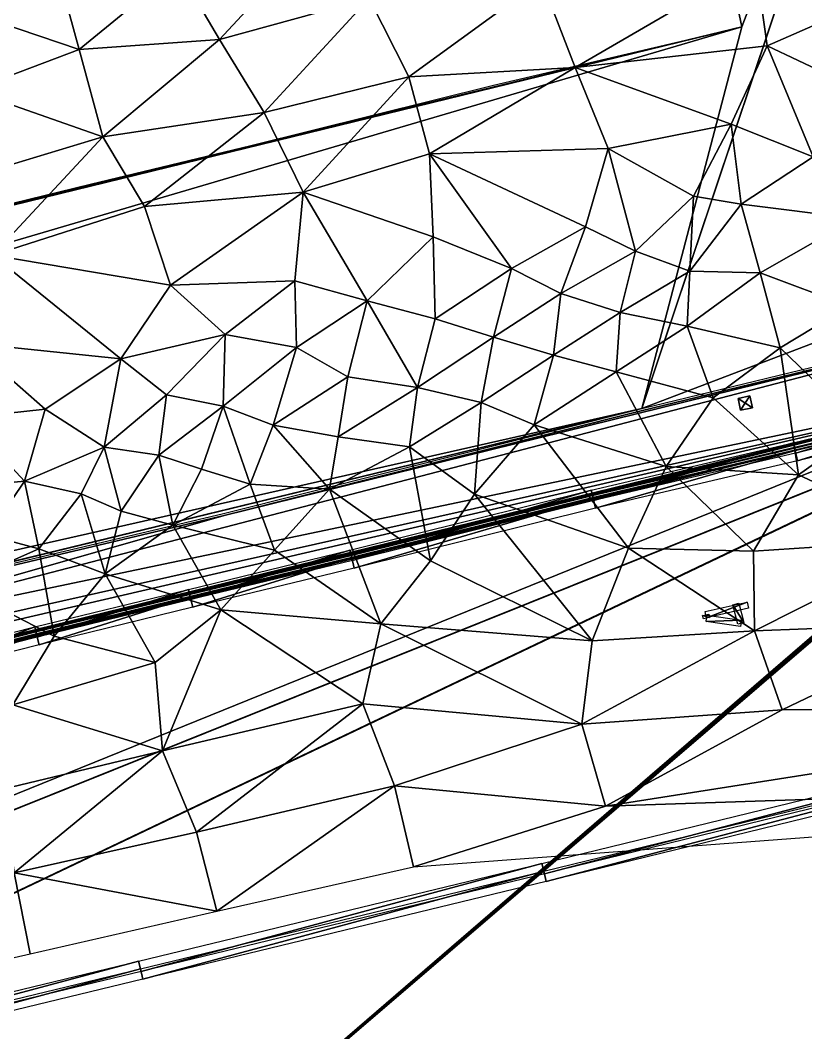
# Model space of a CAD drawing. Header units: metres. Extents: x -113 to 180, y -133 to 86.
# Drawn here: x 34.14 to 49.05, y -16.85 to 2.35 of the extents above; entities that cross this region are included whole.
import ezdxf

# ---------------------------------------------------------------- set-up
doc = ezdxf.new("R2010")
doc.units = ezdxf.units.M
for name, color, linetype, true_color in [('ACERA', 7, 'Continuous', 0xb9b3a6), ('ARQUETA', 7, 'Continuous', 0x6f7175), ('ASFALTO', 7, 'Continuous', 0x4a4b4e), ('BORDILLO', 7, 'Continuous', 0xcfcac0), ('MARCA_VIAL', 7, 'Continuous', 0xe8e6e0), ('TERRENO', 7, 'Continuous', 0x9a9179)]:
    doc.layers.add(name, color=color, linetype=linetype, true_color=true_color)

msp = doc.modelspace()

# ---------------------------------------------------------------- linework, layer by layer
at = {"layer": 'ACERA'}
for points in [[(54.149, -3.065, 74.436), (38.008, -7.044, 75.286), (29.065, -9.597, 75.716)], [(55, -4.166, 74.312), (54.149, -3.065, 74.436), (29.065, -9.597, 75.716)], [(54.149, -3.065, 74.436), (45.948, -5.052, 74.838), (38.008, -7.044, 75.286)], [(54.149, -3.065, 74.306), (45.948, -5.052, 74.708), (45.948, -5.052, 74.838)], [(54.149, -3.065, 74.306), (45.948, -5.052, 74.838), (54.149, -3.065, 74.436)], [(-52.515, -29.114, 80.252), (-28.277, -24.578, 78.819), (55, -4.166, 74.312)], [(-52.515, -29.114, 80.252), (55, -4.166, 74.312), (8.797, -14.524, 76.835)], [(-28.277, -24.578, 78.819), (3.724, -16.747, 77.03), (55, -4.166, 74.312)], [(3.724, -16.747, 77.03), (21.969, -12.291, 76.045), (55, -4.166, 74.312)], [(55, -4.166, 74.312), (29.065, -9.597, 75.716), (8.797, -14.524, 76.835)], [(21.969, -12.291, 76.045), (34.439, -9.251, 75.362), (55, -4.166, 74.312)], [(34.439, -9.251, 75.362), (45.002, -6.662, 74.81), (55, -4.166, 74.312)], [(45.002, -6.662, 74.81), (52.129, -4.966, 74.41), (55, -4.166, 74.312)], [(48.035, -4.997, 74.674), (47.985, -4.773, 74.694), (47.764, -4.823, 74.703)], [(47.764, -4.823, 74.573), (47.985, -4.773, 74.564), (47.985, -4.773, 74.694)], [(47.764, -4.823, 74.573), (47.985, -4.773, 74.694), (47.764, -4.823, 74.703)], [(47.985, -4.773, 74.564), (48.035, -4.997, 74.544), (48.035, -4.997, 74.674)], [(47.985, -4.773, 74.564), (48.035, -4.997, 74.674), (47.985, -4.773, 74.694)], [(45.002, -6.662, 74.81), (48.834, -5.763, 74.572), (52.129, -4.966, 74.41)], [(47.764, -4.823, 74.703), (47.813, -5.046, 74.683), (48.035, -4.997, 74.674)], [(47.813, -5.046, 74.553), (47.764, -4.823, 74.573), (47.764, -4.823, 74.703)], [(47.813, -5.046, 74.553), (47.764, -4.823, 74.703), (47.813, -5.046, 74.683)], [(48.834, -5.763, 74.442), (52.129, -4.966, 74.28), (52.129, -4.966, 74.41)], [(48.834, -5.763, 74.442), (52.129, -4.966, 74.41), (48.834, -5.763, 74.572)], [(45.948, -5.052, 74.708), (38.008, -7.044, 75.156), (38.008, -7.044, 75.286)], [(45.948, -5.052, 74.708), (38.008, -7.044, 75.286), (45.948, -5.052, 74.838)], [(48.035, -4.997, 74.544), (47.813, -5.046, 74.553), (47.813, -5.046, 74.683)], [(48.035, -4.997, 74.544), (47.813, -5.046, 74.683), (48.035, -4.997, 74.674)], [(45.002, -6.662, 74.68), (48.834, -5.763, 74.442), (48.834, -5.763, 74.572)], [(45.002, -6.662, 74.68), (48.834, -5.763, 74.572), (45.002, -6.662, 74.81)], [(34.439, -9.251, 75.362), (37.356, -8.54, 75.193), (45.002, -6.662, 74.81)], [(37.356, -8.54, 75.193), (40.421, -7.799, 75.036), (45.002, -6.662, 74.81)], [(40.421, -7.799, 74.906), (45.002, -6.662, 74.68), (45.002, -6.662, 74.81)], [(40.421, -7.799, 74.906), (45.002, -6.662, 74.81), (40.421, -7.799, 75.036)], [(38.008, -7.044, 75.286), (28.972, -9.18, 75.783), (29.065, -9.597, 75.716)], [(38.008, -7.044, 75.156), (28.972, -9.18, 75.653), (28.972, -9.18, 75.783)], [(38.008, -7.044, 75.156), (28.972, -9.18, 75.783), (38.008, -7.044, 75.286)], [(37.356, -8.54, 75.063), (40.421, -7.799, 74.906), (40.421, -7.799, 75.036)], [(37.356, -8.54, 75.063), (40.421, -7.799, 75.036), (37.356, -8.54, 75.193)], [(34.439, -9.251, 75.232), (37.356, -8.54, 75.063), (37.356, -8.54, 75.193)], [(34.439, -9.251, 75.232), (37.356, -8.54, 75.193), (34.439, -9.251, 75.362)], [(21.969, -12.291, 76.045), (28.901, -10.607, 75.652), (34.439, -9.251, 75.362)], [(28.901, -10.607, 75.652), (32.764, -9.675, 75.452), (34.439, -9.251, 75.362)], [(32.764, -9.675, 75.322), (34.439, -9.251, 75.232), (34.439, -9.251, 75.362)], [(32.764, -9.675, 75.322), (34.439, -9.251, 75.362), (32.764, -9.675, 75.452)]]:
    msp.add_3dface(points, dxfattribs=at)
at = {"layer": 'ARQUETA'}
for points in [[(47.985, -4.773, 74.584), (47.764, -4.823, 74.593), (47.813, -5.046, 74.573)], [(47.813, -5.046, 74.573), (48.035, -4.997, 74.564), (47.985, -4.773, 74.584)]]:
    msp.add_3dface(points, dxfattribs=at)
at = {"layer": 'ASFALTO'}
for points in [[(45.938, -5.013, 74.723), (52.184, 13.598, 74.805), (52.184, 13.602, 74.805)], [(47.835, 2.226, 75.235), (45.938, -5.013, 74.723), (52.184, 13.602, 74.805)], [(45.938, -5.013, 74.723), (52.183, 13.594, 74.805), (52.184, 13.598, 74.805)], [(45.938, -5.013, 74.723), (52.183, 13.59, 74.805), (52.183, 13.594, 74.805)], [(45.938, -5.013, 74.723), (52.183, 13.586, 74.805), (52.183, 13.59, 74.805)], [(45.938, -5.013, 74.723), (52.184, 13.583, 74.805), (52.183, 13.586, 74.805)], [(45.938, -5.013, 74.723), (55.378, -1.413, 74.344), (52.184, 13.583, 74.805)], [(46.009, 10.913, 75.293), (47.835, 2.226, 75.235), (52.184, 13.602, 74.805)], [(46.009, 10.913, 75.293), (47.181, 5.313, 75.233), (47.835, 2.226, 75.235)], [(47.835, 2.226, 75.235), (-44.857, -20.434, 79.963), (-51.994, -27.141, 80.212)], [(47.835, 2.226, 75.235), (-51.994, -27.141, 80.212), (45.938, -5.013, 74.723)], [(47.835, 2.226, 75.235), (-10.13, -11.936, 78.544), (-44.857, -20.434, 79.963)], [(47.835, 2.226, 75.235), (28.771, -2.421, 76.446), (-10.13, -11.936, 78.544)], [(47.835, 2.226, 75.235), (30.823, -1.914, 76.346), (28.771, -2.421, 76.446)], [(47.835, 2.226, 75.235), (38.517, -0.029, 75.848), (30.823, -1.914, 76.346)], [(47.835, 2.226, 75.235), (46.98, 2.019, 75.283), (38.517, -0.029, 75.848)], [(46.98, 2.019, 75.283), (43.124, 1.115, 75.514), (38.517, -0.029, 75.848)], [(38.517, -0.029, 75.848), (32.512, -1.486, 76.261), (30.823, -1.914, 76.346)], [(38.517, -0.029, 75.848), (35.469, -0.766, 76.057), (32.512, -1.486, 76.261)], [(45.938, -5.013, 74.723), (54.126, -3.03, 74.322), (55.378, -1.413, 74.344)], [(55.986, -3.573, 74.192), (55.983, -3.575, 74.192), (30.523, -25.399, 75.513)], [(55.986, -3.573, 74.192), (30.523, -25.399, 75.513), (52.005, -20.193, 74.681)], [(55.983, -3.575, 74.192), (55.754, -3.747, 74.192), (30.523, -25.399, 75.513)], [(55.754, -3.747, 74.192), (55.464, -3.963, 74.191), (30.523, -25.399, 75.513)], [(55.754, -3.747, 74.192), (55.754, -3.747, 74.192), (30.523, -25.399, 75.513)], [(55.464, -3.963, 74.191), (55.462, -3.965, 74.191), (30.523, -25.399, 75.513)], [(55.462, -3.965, 74.191), (55.224, -4.118, 74.191), (30.523, -25.399, 75.513)], [(55.015, -4.203, 74.193), (54.574, -4.376, 74.198), (-42.28, -43.243, 79.49)], [(55.015, -4.203, 74.193), (55.015, -4.203, 74.193), (-42.28, -43.243, 79.49)], [(55.015, -4.203, 74.193), (-42.28, -43.243, 79.49), (-10.735, -35.509, 77.672)], [(55.221, -4.12, 74.191), (55.217, -4.121, 74.191), (-10.735, -35.509, 77.672)], [(55.221, -4.12, 74.191), (-10.735, -35.509, 77.672), (30.523, -25.399, 75.513)], [(55.217, -4.121, 74.191), (55.015, -4.203, 74.193), (-10.735, -35.509, 77.672)], [(55.224, -4.118, 74.191), (55.221, -4.12, 74.191), (30.523, -25.399, 75.513)], [(54.574, -4.376, 74.198), (54.57, -4.378, 74.198), (-42.28, -43.243, 79.49)], [(54.57, -4.378, 74.198), (52.139, -5.005, 74.29), (-42.28, -43.243, 79.49)], [(-51.994, -27.141, 80.212), (28.447, -9.263, 75.731), (45.938, -5.013, 74.723)], [(52.138, -5.005, 74.29), (-8.228, -19.748, 77.521), (-46.862, -29.208, 79.76)], [(52.138, -5.005, 74.29), (-46.862, -29.208, 79.76), (-42.28, -43.243, 79.49)], [(52.139, -5.005, 74.29), (52.138, -5.005, 74.29), (-42.28, -43.243, 79.49)], [(52.138, -5.005, 74.29), (30.652, -10.238, 75.439), (-8.228, -19.748, 77.521)], [(28.447, -9.263, 75.731), (28.594, -9.229, 75.715), (45.938, -5.013, 74.723)], [(28.594, -9.229, 75.715), (28.963, -9.141, 75.674), (45.938, -5.013, 74.723)], [(28.963, -9.141, 75.674), (37.999, -7.005, 75.173), (45.938, -5.013, 74.723)], [(28.963, -9.141, 75.674), (45.938, -5.013, 74.723), (45.938, -5.013, 74.723)], [(52.138, -5.005, 74.29), (40.43, -7.838, 74.915), (30.652, -10.238, 75.439)], [(52.138, -5.005, 74.29), (48.844, -5.802, 74.451), (40.43, -7.838, 74.915)], [(52.138, -5.005, 74.29), (40.43, -7.838, 74.915), (40.43, -7.838, 74.915)], [(48.844, -5.802, 74.451), (45.011, -6.701, 74.69), (40.43, -7.838, 74.915)], [(48.844, -5.802, 74.451), (48.844, -5.802, 74.451), (40.43, -7.838, 74.915)], [(40.43, -7.838, 74.915), (32.773, -9.713, 75.331), (30.652, -10.238, 75.439)], [(40.43, -7.838, 74.915), (32.774, -9.713, 75.331), (32.773, -9.713, 75.331)], [(40.43, -7.838, 74.915), (34.449, -9.29, 75.241), (32.774, -9.713, 75.331)], [(40.43, -7.838, 74.915), (37.366, -8.579, 75.071), (34.449, -9.29, 75.241)]]:
    msp.add_3dface(points, dxfattribs=at)
at = {"layer": 'BORDILLO'}
for points in [[(52.105, -4.869, 74.427), (48.858, -5.86, 74.574), (48.811, -5.666, 74.591)], [(52.105, -4.869, 74.427), (52.152, -5.063, 74.414), (48.858, -5.86, 74.574)], [(52.142, -5.014, 74.417), (48.893, -6.006, 74.561), (48.846, -5.812, 74.578)], [(52.142, -5.014, 74.417), (52.189, -5.209, 74.404), (48.893, -6.006, 74.561)], [(48.812, -5.665, 74.591), (45.025, -6.759, 74.815), (44.979, -6.565, 74.824)], [(48.812, -5.665, 74.591), (48.857, -5.86, 74.574), (45.025, -6.759, 74.815)], [(48.846, -5.811, 74.578), (45.06, -6.905, 74.807), (45.014, -6.711, 74.817)], [(48.846, -5.811, 74.578), (48.892, -6.006, 74.561), (45.06, -6.905, 74.807)], [(44.978, -6.565, 74.824), (40.445, -7.896, 75.039), (40.396, -7.702, 75.053)], [(45.013, -6.711, 74.817), (40.48, -8.042, 75.029), (40.432, -7.848, 75.042)], [(44.978, -6.565, 74.824), (45.026, -6.759, 74.815), (40.445, -7.896, 75.039)], [(45.013, -6.711, 74.817), (45.061, -6.905, 74.807), (40.48, -8.042, 75.029)], [(40.397, -7.702, 75.053), (37.38, -8.637, 75.193), (37.333, -8.443, 75.213)], [(40.433, -7.848, 75.042), (37.415, -8.783, 75.179), (37.368, -8.589, 75.198)], [(40.397, -7.702, 75.053), (40.444, -7.897, 75.039), (37.38, -8.637, 75.193)], [(40.433, -7.848, 75.042), (40.48, -8.042, 75.029), (37.415, -8.783, 75.179)], [(37.333, -8.443, 75.213), (34.463, -9.348, 75.365), (34.416, -9.154, 75.379)], [(37.333, -8.443, 75.213), (37.38, -8.637, 75.193), (34.463, -9.348, 75.365)], [(37.368, -8.589, 75.198), (34.499, -9.494, 75.355), (34.452, -9.299, 75.369)], [(37.368, -8.589, 75.198), (37.415, -8.783, 75.179), (34.499, -9.494, 75.355)], [(34.415, -9.154, 75.379), (32.788, -9.771, 75.455), (32.739, -9.578, 75.47)], [(34.415, -9.154, 75.379), (34.464, -9.348, 75.365), (32.788, -9.771, 75.455)], [(34.451, -9.299, 75.369), (32.825, -9.917, 75.443), (32.776, -9.723, 75.458)], [(34.451, -9.299, 75.369), (34.5, -9.493, 75.355), (32.825, -9.917, 75.443)], [(55.577, -10.828, 74.216), (44.089, -13.84, 74.904), (44.042, -13.646, 74.878)], [(55.577, -10.828, 74.216), (55.624, -11.022, 74.233), (44.089, -13.84, 74.904)], [(55.552, -10.989, 74.229), (44.125, -13.986, 74.921), (44.077, -13.792, 74.898)], [(55.552, -10.989, 74.229), (55.6, -11.183, 74.262), (44.125, -13.986, 74.921)], [(44.042, -13.646, 74.878), (36.435, -15.69, 75.225), (36.388, -15.495, 75.227)], [(44.077, -13.792, 74.898), (36.47, -15.836, 75.224), (36.423, -15.641, 75.226)], [(44.042, -13.646, 74.878), (44.089, -13.84, 74.904), (36.435, -15.69, 75.225)], [(44.077, -13.792, 74.898), (44.124, -13.986, 74.921), (36.47, -15.836, 75.224)], [(36.388, -15.495, 75.227), (28.613, -17.579, 75.663), (28.566, -17.385, 75.664)], [(36.388, -15.495, 75.227), (36.435, -15.69, 75.225), (28.613, -17.579, 75.663)], [(36.423, -15.641, 75.226), (28.649, -17.725, 75.663), (28.602, -17.53, 75.663)], [(36.423, -15.641, 75.226), (36.47, -15.836, 75.224), (28.649, -17.725, 75.663)]]:
    msp.add_3dface(points, dxfattribs=at)
at = {"layer": 'MARCA_VIAL'}
for points in [[(47.937, -8.685, 74.431), (47.164, -8.983, 74.487), (47.137, -8.866, 74.492)], [(47.937, -8.685, 74.431), (47.963, -8.802, 74.429), (47.164, -8.983, 74.487)], [(47.875, -9.071, 74.437), (47.662, -8.737, 74.454), (47.778, -8.706, 74.445)], [(47.875, -9.071, 74.437), (47.759, -9.102, 74.445), (47.662, -8.737, 74.454)], [(47.092, -8.938, 74.493), (47.209, -8.911, 74.486), (47.224, -8.977, 74.483)], [(47.092, -8.938, 74.493), (47.224, -8.977, 74.483), (47.107, -9.004, 74.49)], [(47.157, -9.05, 74.486), (47.174, -8.931, 74.488), (47.826, -9.027, 74.441)], [(47.157, -9.05, 74.486), (47.826, -9.027, 74.441), (47.808, -9.146, 74.44)]]:
    msp.add_3dface(points, dxfattribs=at)
at = {"layer": 'TERRENO'}
for points in [[(37.129, 3.334, 75.8), (37.922, 1.986, 75.8), (39.871, 4.088, 75.6)], [(37.922, 1.986, 75.8), (40.76, 2.771, 75.6), (39.871, 4.088, 75.6)], [(35.261, 1.797, 76), (34.845, 3.304, 76), (32.959, 2.573, 76.2)], [(37.129, 3.334, 75.8), (34.845, 3.304, 76), (35.261, 1.797, 76)], [(37.129, 3.334, 75.8), (35.261, 1.797, 76), (37.922, 1.986, 75.8)], [(44.033, 3.113, 75.4), (44.671, 1.455, 75.4), (48.093, 3.447, 75.2)], [(44.671, 1.455, 75.4), (48.314, 1.864, 75.2), (48.093, 3.447, 75.2)], [(48.314, 1.864, 75.2), (50.557, 2.851, 75), (48.093, 3.447, 75.2)], [(44.033, 3.113, 75.4), (40.76, 2.771, 75.6), (41.516, 1.276, 75.6)], [(44.671, 1.455, 75.4), (44.033, 3.113, 75.4), (41.516, 1.276, 75.6)], [(37.922, 1.986, 75.8), (38.772, 0.599, 75.8), (40.76, 2.771, 75.6)], [(40.76, 2.771, 75.6), (38.772, 0.599, 75.8), (41.516, 1.276, 75.6)], [(50.083, 1.032, 75), (50.557, 2.851, 75), (48.314, 1.864, 75.2)], [(35.261, 1.797, 76), (32.959, 2.573, 76.2), (33.194, 1.019, 76.2)], [(37.922, 1.986, 75.8), (35.261, 1.797, 76), (35.706, 0.142, 76)], [(38.772, 0.599, 75.8), (37.922, 1.986, 75.8), (35.706, 0.142, 76)], [(35.261, 1.797, 76), (33.194, 1.019, 76.2), (35.706, 0.142, 76)], [(48.314, 1.864, 75.2), (44.671, 1.455, 75.4), (47.633, 0.382, 75.2)], [(49.188, -0.236, 75), (48.314, 1.864, 75.2), (47.633, 0.382, 75.2)], [(50.083, 1.032, 75), (48.314, 1.864, 75.2), (49.188, -0.236, 75)], [(41.908, -0.183, 75.6), (44.671, 1.455, 75.4), (41.516, 1.276, 75.6)], [(44.671, 1.455, 75.4), (41.908, -0.183, 75.6), (45.299, -0.078, 75.4)], [(44.671, 1.455, 75.4), (45.299, -0.078, 75.4), (47.633, 0.382, 75.2)], [(38.772, 0.599, 75.8), (39.511, -0.91, 75.8), (41.516, 1.276, 75.6)], [(39.511, -0.91, 75.8), (41.908, -0.183, 75.6), (41.516, 1.276, 75.6)], [(33.194, 1.019, 76.2), (33.403, -0.555, 76.2), (35.706, 0.142, 76)], [(36.499, -1.182, 76), (38.772, 0.599, 75.8), (35.706, 0.142, 76)], [(38.772, 0.599, 75.8), (36.499, -1.182, 76), (39.511, -0.91, 75.8)], [(45.299, -0.078, 75.4), (46.92, -0.988, 75.2), (47.633, 0.382, 75.2)], [(46.92, -0.988, 75.2), (47.823, -1.135, 75), (47.633, 0.382, 75.2)], [(47.823, -1.135, 75), (49.188, -0.236, 75), (47.633, 0.382, 75.2)], [(33.403, -0.555, 76.2), (33.616, -2.107, 76.2), (35.706, 0.142, 76)], [(33.616, -2.107, 76.2), (36.499, -1.182, 76), (35.706, 0.142, 76)], [(41.908, -0.183, 75.6), (39.511, -0.91, 75.8), (41.977, -1.759, 75.6)], [(41.908, -0.183, 75.6), (44.869, -1.564, 75.4), (45.299, -0.078, 75.4)], [(43.461, -2.357, 75.4), (41.908, -0.183, 75.6), (41.977, -1.759, 75.6)], [(43.461, -2.357, 75.4), (44.869, -1.564, 75.4), (41.908, -0.183, 75.6)], [(44.869, -1.564, 75.4), (45.819, -2.026, 75.2), (45.299, -0.078, 75.4)], [(45.819, -2.026, 75.2), (46.92, -0.988, 75.2), (45.299, -0.078, 75.4)], [(47.823, -1.135, 75), (49.995, -1.406, 74.8), (49.188, -0.236, 75)], [(36.499, -1.182, 76), (36.994, -2.676, 76), (39.511, -0.91, 75.8)], [(36.994, -2.676, 76), (39.352, -2.588, 75.8), (39.511, -0.91, 75.8)], [(39.511, -0.91, 75.8), (39.352, -2.588, 75.8), (40.726, -2.969, 75.6)], [(41.977, -1.759, 75.6), (39.511, -0.91, 75.8), (40.726, -2.969, 75.6)], [(45.819, -2.026, 75.2), (46.848, -2.408, 75), (46.92, -0.988, 75.2)], [(46.92, -0.988, 75.2), (46.848, -2.408, 75), (47.823, -1.135, 75)], [(46.848, -2.408, 75), (48.182, -2.442, 74.8), (47.823, -1.135, 75)], [(47.823, -1.135, 75), (48.182, -2.442, 74.8), (49.995, -1.406, 74.8)], [(36.994, -2.676, 76), (36.499, -1.182, 76), (33.616, -2.107, 76.2)], [(49.995, -1.406, 74.8), (48.182, -2.442, 74.8), (49.871, -3.07, 74.6)], [(44.869, -1.564, 75.4), (43.461, -2.357, 75.4), (44.4, -2.83, 75.2)], [(45.819, -2.026, 75.2), (44.869, -1.564, 75.4), (44.4, -2.83, 75.2)], [(42.013, -3.314, 75.4), (41.977, -1.759, 75.6), (40.726, -2.969, 75.6)], [(42.013, -3.314, 75.4), (43.461, -2.357, 75.4), (41.977, -1.759, 75.6)], [(33.616, -2.107, 76.2), (33.185, -3.771, 76.2), (36.048, -4.07, 76)], [(36.994, -2.676, 76), (33.616, -2.107, 76.2), (36.048, -4.07, 76)], [(45.524, -3.194, 75), (45.819, -2.026, 75.2), (44.4, -2.83, 75.2)], [(46.848, -2.408, 75), (45.819, -2.026, 75.2), (45.524, -3.194, 75)], [(43.125, -3.661, 75.2), (43.461, -2.357, 75.4), (42.013, -3.314, 75.4)], [(43.461, -2.357, 75.4), (43.125, -3.661, 75.2), (44.4, -2.83, 75.2)], [(46.801, -3.452, 74.8), (46.848, -2.408, 75), (45.524, -3.194, 75)], [(48.182, -2.442, 74.8), (46.848, -2.408, 75), (46.801, -3.452, 74.8)], [(48.182, -2.442, 74.8), (46.801, -3.452, 74.8), (48.565, -3.862, 74.6)], [(48.182, -2.442, 74.8), (48.565, -3.862, 74.6), (49.871, -3.07, 74.6)], [(38.027, -3.609, 75.8), (36.994, -2.676, 76), (36.048, -4.07, 76)], [(38.027, -3.609, 75.8), (39.352, -2.588, 75.8), (36.994, -2.676, 76)], [(38.027, -3.609, 75.8), (39.383, -3.855, 75.6), (39.352, -2.588, 75.8)], [(39.352, -2.588, 75.8), (39.383, -3.855, 75.6), (40.726, -2.969, 75.6)], [(43.125, -3.661, 75.2), (44.26, -4.003, 75), (44.4, -2.83, 75.2)], [(44.26, -4.003, 75), (45.524, -3.194, 75), (44.4, -2.83, 75.2)], [(39.383, -3.855, 75.6), (40.357, -4.409, 75.4), (40.726, -2.969, 75.6)], [(40.357, -4.409, 75.4), (41.679, -4.616, 75.2), (40.726, -2.969, 75.6)], [(41.679, -4.616, 75.2), (42.013, -3.314, 75.4), (40.726, -2.969, 75.6)], [(48.565, -3.862, 74.6), (50.149, -5.392, 74.4), (49.871, -3.07, 74.6)], [(45.452, -4.315, 74.8), (45.524, -3.194, 75), (44.26, -4.003, 75)], [(45.452, -4.315, 74.8), (46.801, -3.452, 74.8), (45.524, -3.194, 75)], [(41.679, -4.616, 75.2), (43.125, -3.661, 75.2), (42.013, -3.314, 75.4)], [(46.801, -3.452, 74.8), (45.452, -4.315, 74.8), (47.292, -4.81, 74.6)], [(48.565, -3.862, 74.6), (46.801, -3.452, 74.8), (47.292, -4.81, 74.6)], [(36.916, -4.753, 75.8), (38.027, -3.609, 75.8), (36.048, -4.07, 76)], [(37.989, -4.968, 75.6), (38.027, -3.609, 75.8), (36.916, -4.753, 75.8)], [(38.027, -3.609, 75.8), (37.989, -4.968, 75.6), (39.383, -3.855, 75.6)], [(33.185, -3.771, 76.2), (33.1, -5.191, 76), (34.613, -5.025, 76)], [(33.185, -3.771, 76.2), (34.613, -5.025, 76), (36.048, -4.07, 76)], [(43.125, -3.661, 75.2), (41.679, -4.616, 75.2), (42.886, -4.898, 75)], [(43.125, -3.661, 75.2), (42.886, -4.898, 75), (44.26, -4.003, 75)], [(39.383, -3.855, 75.6), (37.989, -4.968, 75.6), (38.94, -5.327, 75.4)], [(40.357, -4.409, 75.4), (39.383, -3.855, 75.6), (38.94, -5.327, 75.4)], [(42.886, -4.898, 75), (43.893, -5.321, 74.8), (44.26, -4.003, 75)], [(43.893, -5.321, 74.8), (45.452, -4.315, 74.8), (44.26, -4.003, 75)], [(48.909, -6.271, 74.4), (48.565, -3.862, 74.6), (47.292, -4.81, 74.6)], [(48.565, -3.862, 74.6), (48.909, -6.271, 74.4), (50.149, -5.392, 74.4)], [(34.613, -5.025, 76), (35.736, -5.745, 75.8), (36.048, -4.07, 76)], [(35.736, -5.745, 75.8), (36.916, -4.753, 75.8), (36.048, -4.07, 76)], [(40.174, -5.55, 75.2), (40.357, -4.409, 75.4), (38.94, -5.327, 75.4)], [(40.357, -4.409, 75.4), (40.174, -5.55, 75.2), (41.679, -4.616, 75.2)], [(46.397, -6.111, 74.6), (45.452, -4.315, 74.8), (43.893, -5.321, 74.8)], [(45.452, -4.315, 74.8), (46.397, -6.111, 74.6), (47.292, -4.81, 74.6)], [(36.769, -5.896, 75.6), (36.916, -4.753, 75.8), (35.736, -5.745, 75.8)], [(37.989, -4.968, 75.6), (36.916, -4.753, 75.8), (36.769, -5.896, 75.6)], [(41.679, -4.616, 75.2), (40.174, -5.55, 75.2), (41.531, -5.741, 75)], [(41.679, -4.616, 75.2), (41.531, -5.741, 75), (42.886, -4.898, 75)], [(37.583, -6.166, 75.4), (37.989, -4.968, 75.6), (36.769, -5.896, 75.6)], [(37.989, -4.968, 75.6), (37.583, -6.166, 75.4), (38.505, -6.446, 75.2)], [(37.989, -4.968, 75.6), (38.505, -6.446, 75.2), (38.94, -5.327, 75.4)], [(42.886, -4.898, 75), (41.531, -5.741, 75), (42.759, -6.636, 74.8)], [(43.893, -5.321, 74.8), (42.886, -4.898, 75), (42.759, -6.636, 74.8)], [(46.397, -6.111, 74.6), (48.909, -6.271, 74.4), (47.292, -4.81, 74.6)], [(34.613, -5.025, 76), (33.1, -5.191, 76), (34.223, -6.393, 75.8)], [(35.736, -5.745, 75.8), (34.613, -5.025, 76), (34.223, -6.393, 75.8)], [(33.1, -5.191, 76), (32.653, -6.545, 75.8), (34.223, -6.393, 75.8)], [(38.505, -6.446, 75.2), (40.008, -6.54, 75), (38.94, -5.327, 75.4)], [(40.008, -6.54, 75), (40.174, -5.55, 75.2), (38.94, -5.327, 75.4)], [(43.893, -5.321, 74.8), (42.759, -6.636, 74.8), (45.684, -7.662, 74.6)], [(46.397, -6.111, 74.6), (43.893, -5.321, 74.8), (45.684, -7.662, 74.6)], [(40.174, -5.55, 75.2), (40.008, -6.54, 75), (41.531, -5.741, 75)], [(48.909, -6.271, 74.4), (51.531, -7.49, 74.2), (50.149, -5.392, 74.4)], [(35.294, -6.634, 75.6), (35.736, -5.745, 75.8), (34.223, -6.393, 75.8)], [(35.294, -6.634, 75.6), (36.056, -6.958, 75.4), (35.736, -5.745, 75.8)], [(36.056, -6.958, 75.4), (36.769, -5.896, 75.6), (35.736, -5.745, 75.8)], [(41.531, -5.741, 75), (40.008, -6.54, 75), (41.927, -7.902, 74.8)], [(42.759, -6.636, 74.8), (41.531, -5.741, 75), (41.927, -7.902, 74.8)], [(36.769, -5.896, 75.6), (36.056, -6.958, 75.4), (37.036, -7.228, 75.2)], [(37.583, -6.166, 75.4), (36.769, -5.896, 75.6), (37.036, -7.228, 75.2)], [(46.397, -6.111, 74.6), (45.684, -7.662, 74.6), (48.054, -7.716, 74.4)], [(48.909, -6.271, 74.4), (46.397, -6.111, 74.6), (48.054, -7.716, 74.4)], [(38.505, -6.446, 75.2), (37.583, -6.166, 75.4), (37.036, -7.228, 75.2)], [(51.531, -7.49, 74.2), (48.909, -6.271, 74.4), (48.054, -7.716, 74.4)], [(32.653, -6.545, 75.8), (33.528, -7.413, 75.6), (34.223, -6.393, 75.8)], [(34.223, -6.393, 75.8), (33.528, -7.413, 75.6), (34.492, -7.677, 75.4)], [(35.294, -6.634, 75.6), (34.223, -6.393, 75.8), (34.492, -7.677, 75.4)], [(38.965, -7.701, 75), (38.505, -6.446, 75.2), (37.036, -7.228, 75.2)], [(40.008, -6.54, 75), (38.505, -6.446, 75.2), (38.965, -7.701, 75)], [(35.751, -8.146, 75.2), (35.294, -6.634, 75.6), (34.492, -7.677, 75.4)], [(36.056, -6.958, 75.4), (35.294, -6.634, 75.6), (35.751, -8.146, 75.2)], [(40.008, -6.54, 75), (38.965, -7.701, 75), (40.985, -9.099, 74.8)], [(40.008, -6.54, 75), (40.985, -9.099, 74.8), (41.927, -7.902, 74.8)], [(44.998, -9.42, 74.6), (42.759, -6.636, 74.8), (41.927, -7.902, 74.8)], [(45.684, -7.662, 74.6), (42.759, -6.636, 74.8), (44.998, -9.42, 74.6)], [(36.056, -6.958, 75.4), (35.751, -8.146, 75.2), (37.036, -7.228, 75.2)], [(37.036, -7.228, 75.2), (35.751, -8.146, 75.2), (37.947, -8.832, 75)], [(38.965, -7.701, 75), (37.036, -7.228, 75.2), (37.947, -8.832, 75)], [(33.528, -7.413, 75.6), (32.916, -8.368, 75.4), (34.492, -7.677, 75.4)], [(32.916, -8.368, 75.4), (34.787, -9.33, 75.2), (34.492, -7.677, 75.4)], [(34.787, -9.33, 75.2), (35.751, -8.146, 75.2), (34.492, -7.677, 75.4)], [(48.078, -9.231, 74.4), (45.684, -7.662, 74.6), (44.998, -9.42, 74.6)], [(45.684, -7.662, 74.6), (48.078, -9.231, 74.4), (48.054, -7.716, 74.4)], [(48.078, -9.231, 74.4), (51.531, -7.49, 74.2), (48.054, -7.716, 74.4)], [(51.531, -7.49, 74.2), (48.078, -9.231, 74.4), (52.05, -9.081, 74.2)], [(38.965, -7.701, 75), (37.947, -8.832, 75), (40.985, -9.099, 74.8)], [(40.985, -9.099, 74.8), (44.998, -9.42, 74.6), (41.927, -7.902, 74.8)], [(35.751, -8.146, 75.2), (34.787, -9.33, 75.2), (36.701, -9.832, 75)], [(35.751, -8.146, 75.2), (36.701, -9.832, 75), (37.947, -8.832, 75)], [(34.787, -9.33, 75.2), (32.916, -8.368, 75.4), (33.998, -10.634, 75.2)], [(37.947, -8.832, 75), (36.701, -9.832, 75), (36.839, -11.509, 75)], [(40.643, -10.618, 74.8), (37.947, -8.832, 75), (36.839, -11.509, 75)], [(37.947, -8.832, 75), (40.643, -10.618, 74.8), (40.985, -9.099, 74.8)], [(40.643, -10.618, 74.8), (44.801, -11, 74.6), (40.985, -9.099, 74.8)], [(44.801, -11, 74.6), (44.998, -9.42, 74.6), (40.985, -9.099, 74.8)], [(48.078, -9.231, 74.4), (48.601, -10.728, 74.4), (52.05, -9.081, 74.2)], [(52.05, -9.081, 74.2), (48.601, -10.728, 74.4), (57.13, -10.688, 74)], [(36.701, -9.832, 75), (34.787, -9.33, 75.2), (33.998, -10.634, 75.2)], [(44.801, -11, 74.6), (48.078, -9.231, 74.4), (44.998, -9.42, 74.6)], [(48.601, -10.728, 74.4), (48.078, -9.231, 74.4), (44.801, -11, 74.6)], [(36.701, -9.832, 75), (33.998, -10.634, 75.2), (36.839, -11.509, 75)], [(33.998, -10.634, 75.2), (33.809, -12.236, 75.2), (36.839, -11.509, 75)], [(37.487, -13.051, 75), (40.643, -10.618, 74.8), (36.839, -11.509, 75)], [(40.643, -10.618, 74.8), (37.487, -13.051, 75), (41.243, -12.168, 74.8)], [(44.801, -11, 74.6), (40.643, -10.618, 74.8), (41.243, -12.168, 74.8)], [(48.601, -10.728, 74.4), (44.801, -11, 74.6), (45.25, -12.559, 74.6)], [(57.13, -10.688, 74), (45.25, -12.559, 74.6), (66.288, -11.857, 74)], [(57.13, -10.688, 74), (48.601, -10.728, 74.4), (45.25, -12.559, 74.6)], [(44.801, -11, 74.6), (41.243, -12.168, 74.8), (45.25, -12.559, 74.6)], [(33.809, -12.236, 75.2), (34.025, -13.819, 75.2), (36.839, -11.509, 75)], [(34.025, -13.819, 75.2), (37.487, -13.051, 75), (36.839, -11.509, 75)], [(45.25, -12.559, 74.6), (41.607, -13.704, 74.8), (66.288, -11.857, 74)], [(37.487, -13.051, 75), (37.873, -14.55, 75), (41.243, -12.168, 74.8)], [(37.873, -14.55, 75), (41.607, -13.704, 74.8), (41.243, -12.168, 74.8)], [(41.243, -12.168, 74.8), (41.607, -13.704, 74.8), (45.25, -12.559, 74.6)], [(37.487, -13.051, 75), (34.025, -13.819, 75.2), (37.873, -14.55, 75)], [(34.025, -13.819, 75.2), (30.79, -16.166, 75.4), (34.332, -15.358, 75.2)], [(37.873, -14.55, 75), (34.025, -13.819, 75.2), (34.332, -15.358, 75.2)]]:
    msp.add_3dface(points, dxfattribs=at)

doc.saveas('drawing.dxf')
